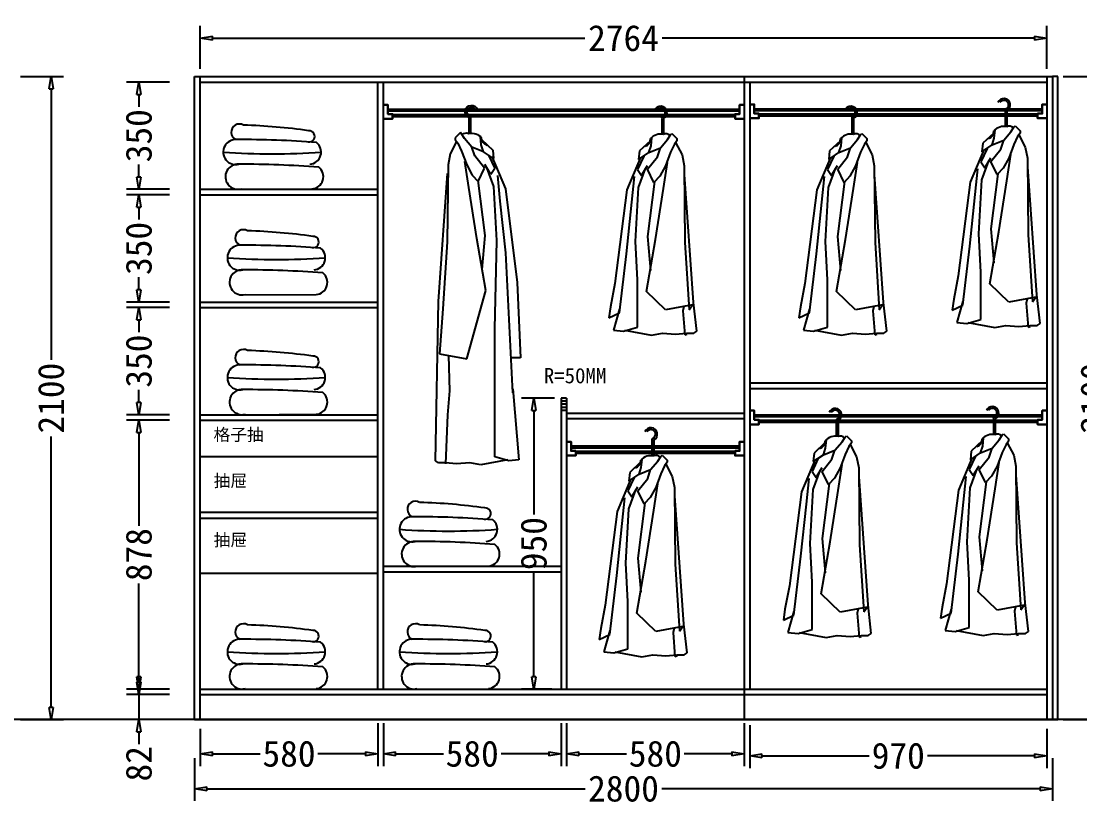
# Model space of a CAD drawing. Header units: millimetres. Extents: x 304407 to 361076, y -1262425 to -1203358.
# Drawn here: x 312263 to 315719, y -1249130 to -1246567 of the extents above; entities that cross this region are included whole.
import ezdxf

# ---------------------------------------------------------------- set-up
doc = ezdxf.new("R2010")
doc.units = ezdxf.units.MM
doc.header["$LTSCALE"] = 20
doc.layers.get('Defpoints').update_dxf_attribs({"color": 250})
for name, color, linetype in [('8', 8, 'Continuous'), ('LAYER10', 11, 'Continuous'), ('LAYER8', 11, 'Continuous'), ('图层3', 4, 'Continuous'), ('墙体', 40, 'Continuous')]:
    doc.layers.add(name, color=color, linetype=linetype)
doc.styles.get("Standard").update_dxf_attribs({"font": 'SimSun.ttf', "height": 85})
doc.styles.add('text', font='SimSun.ttf', dxfattribs={"height": 85})
doc.dimstyles.new('周文晶', dxfattribs={"dimtxt": 70, "dimasz": 40, "dimexe": 40, "dimexo": 30, "dimgap": 10, "dimtad": 0, "dimdec": 0, "dimtxsty": 'Standard', "dimblk": 'CLOSEDBLANK', "dimcen": 200, "dimclrd": 256, "dimclre": 256, "dimadec": 0, "dimazin": 0, "dimtfac": 1, "dimtdec": 0, "dimtmove": 0, "dimatfit": 3, "dimldrblk": 'CLOSEDBLANK', "dimfxl": 100, "dimfxlon": 1, "dimarcsym": 0})

# ---------------------------------------------------------------- blocks, each defined once
blk = doc.blocks.new('_ClosedBlank')
at = {"color": 0, "linetype": 'ByBlock', "lineweight": -2}
for p, q in [((-1, 0.167), (0, 0)), ((-1, 0.167), (-1, -0.167)), ((0, 0), (-1, -0.167))]:
    blk.add_line(p, q, dxfattribs=at)
blk = doc.blocks.new('*D1927')
at = {"lineweight": -2, "transparency": 16777216}
for p, q in [((312260.9, -1246748.6), (312400.9, -1246748.6)), ((312360.9, -1246788.6), (312360.9, -1247673.9)), ((312360.9, -1248808.6), (312360.9, -1247923.4)), ((312260.9, -1248848.6), (312400.9, -1248848.6))]:
    blk.add_line(p, q, dxfattribs=at)
at = {"layer": 'Defpoints', "color": 0, "transparency": 16777216}
for p in [(312226, -1246748.6), (312360.9, -1246748.6), (312226, -1248848.6)]:
    blk.add_point(p, dxfattribs=at)
at = {"lineweight": -2, "transparency": 16777216, "xscale": 40, "yscale": 40, "zscale": 40}
for p, rotation in [((312360.9, -1246748.6), 90), ((312360.9, -1248848.6), 270)]:
    blk.add_blockref('_ClosedBlank', p, dxfattribs=dict(at, rotation=rotation))
at = {"color": 0, "transparency": 16777216, "insert": (312360.9, -1247798.6), "char_height": 85, "attachment_point": 5, "rotation": 90}
blk.add_mtext('2100', dxfattribs=at)
blk = doc.blocks.new('*D1955')
at = {"lineweight": -2, "transparency": 16777216}
for p, q in [((313427.5, -1248860.2), (313427.5, -1249000.2)), ((312847.5, -1248878.6), (312847.5, -1249000.2)), ((312887.5, -1248960.2), (313043.5, -1248960.2)), ((313387.5, -1248960.2), (313231.6, -1248960.2))]:
    blk.add_line(p, q, dxfattribs=at)
at = {"layer": 'Defpoints', "color": 0, "transparency": 16777216}
for p in [(313427.5, -1248748.6), (312847.5, -1248848.6), (313427.5, -1248960.2)]:
    blk.add_point(p, dxfattribs=at)
at = {"lineweight": -2, "transparency": 16777216, "xscale": 40, "yscale": 40, "zscale": 40, "rotation": 180}
blk.add_blockref('_ClosedBlank', (312847.5, -1248960.2), dxfattribs=at)
at = {"lineweight": -2, "transparency": 16777216, "xscale": 40, "yscale": 40, "zscale": 40}
blk.add_blockref('_ClosedBlank', (313427.5, -1248960.2), dxfattribs=at)
at = {"color": 0, "transparency": 16777216, "insert": (313137.5, -1248960.2), "char_height": 85, "attachment_point": 5}
blk.add_mtext('580', dxfattribs=at)
blk = doc.blocks.new('*D1956')
at = {"lineweight": -2, "transparency": 16777216}
for p, q in [((314043.5, -1248860.2), (314043.5, -1249000.2)), ((314623.5, -1248860.2), (314623.5, -1249000.2)), ((314083.5, -1248960.2), (314239.5, -1248960.2)), ((314583.5, -1248960.2), (314427.6, -1248960.2))]:
    blk.add_line(p, q, dxfattribs=at)
at = {"layer": 'Defpoints', "color": 0, "transparency": 16777216}
for p in [(314043.5, -1248748.6), (314623.5, -1248748.6), (314623.5, -1248960.2)]:
    blk.add_point(p, dxfattribs=at)
at = {"lineweight": -2, "transparency": 16777216, "xscale": 40, "yscale": 40, "zscale": 40, "rotation": 180}
blk.add_blockref('_ClosedBlank', (314043.5, -1248960.2), dxfattribs=at)
at = {"lineweight": -2, "transparency": 16777216, "xscale": 40, "yscale": 40, "zscale": 40}
blk.add_blockref('_ClosedBlank', (314623.5, -1248960.2), dxfattribs=at)
at = {"color": 0, "transparency": 16777216, "insert": (314333.5, -1248960.2), "char_height": 85, "attachment_point": 5}
blk.add_mtext('580', dxfattribs=at)
blk = doc.blocks.new('*D1957')
at = {"lineweight": -2, "transparency": 16777216}
for p, q in [((312847.5, -1246723.2), (312847.5, -1246583.2)), ((315611.5, -1246723.2), (315611.5, -1246583.2)), ((312887.5, -1246623.2), (314103.8, -1246623.2)), ((315571.5, -1246623.2), (314355.2, -1246623.2))]:
    blk.add_line(p, q, dxfattribs=at)
at = {"layer": 'Defpoints', "color": 0, "transparency": 16777216}
for p in [(315611.5, -1246623.2), (312847.5, -1246766.6), (315611.5, -1246766.6)]:
    blk.add_point(p, dxfattribs=at)
at = {"lineweight": -2, "transparency": 16777216, "xscale": 40, "yscale": 40, "zscale": 40, "rotation": 180}
blk.add_blockref('_ClosedBlank', (312847.5, -1246623.2), dxfattribs=at)
at = {"lineweight": -2, "transparency": 16777216, "xscale": 40, "yscale": 40, "zscale": 40}
blk.add_blockref('_ClosedBlank', (315611.5, -1246623.2), dxfattribs=at)
at = {"color": 0, "transparency": 16777216, "insert": (314229.5, -1246623.2), "char_height": 85, "attachment_point": 5}
blk.add_mtext('2764', dxfattribs=at)
blk = doc.blocks.new('*D1958')
at = {"lineweight": -2, "transparency": 16777216}
for p, q in [((312829.5, -1248974.2), (312829.5, -1249114.2)), ((315629.5, -1248974.2), (315629.5, -1249114.2)), ((312869.5, -1249074.2), (314104.8, -1249074.2)), ((315589.5, -1249074.2), (314354.3, -1249074.2))]:
    blk.add_line(p, q, dxfattribs=at)
at = {"layer": 'Defpoints', "color": 0, "transparency": 16777216}
for p in [(312829.5, -1248848.6), (315629.5, -1248848.6), (315629.5, -1249074.2)]:
    blk.add_point(p, dxfattribs=at)
at = {"lineweight": -2, "transparency": 16777216, "xscale": 40, "yscale": 40, "zscale": 40, "rotation": 180}
blk.add_blockref('_ClosedBlank', (312829.5, -1249074.2), dxfattribs=at)
at = {"lineweight": -2, "transparency": 16777216, "xscale": 40, "yscale": 40, "zscale": 40}
blk.add_blockref('_ClosedBlank', (315629.5, -1249074.2), dxfattribs=at)
at = {"color": 0, "transparency": 16777216, "insert": (314229.5, -1249074.2), "char_height": 85, "attachment_point": 5}
blk.add_mtext('2800', dxfattribs=at)
blk = doc.blocks.new('*D1959')
at = {"lineweight": -2, "transparency": 16777216}
for p, q in [((312647.3, -1248726.6), (312647.3, -1248686.6)), ((312747.3, -1248766.6), (312607.3, -1248766.6)), ((312647.3, -1248766.6), (312647.3, -1248848.6)), ((312747.3, -1248848.6), (312607.3, -1248848.6)), ((312647.3, -1248888.6), (312647.3, -1248928.6))]:
    blk.add_line(p, q, dxfattribs=at)
at = {"layer": 'Defpoints', "color": 0, "transparency": 16777216}
for p in [(312647.3, -1248766.6), (312847.5, -1248766.6), (312829.5, -1248848.6)]:
    blk.add_point(p, dxfattribs=at)
at = {"lineweight": -2, "transparency": 16777216, "xscale": 40, "yscale": 40, "zscale": 40}
for p, rotation in [((312647.3, -1248766.6), 270), ((312647.3, -1248848.6), 90)]:
    blk.add_blockref('_ClosedBlank', p, dxfattribs=dict(at, rotation=rotation))
at = {"color": 0, "transparency": 16777216, "insert": (312647.3, -1248992.7), "char_height": 85, "attachment_point": 5, "rotation": 90}
blk.add_mtext('82', dxfattribs=at)
blk = doc.blocks.new('*D1960')
at = {"lineweight": -2, "transparency": 16777216}
for p, q in [((312747.3, -1247870.6), (312607.3, -1247870.6)), ((312647.3, -1247910.6), (312647.3, -1248215.1)), ((312647.3, -1248708.6), (312647.3, -1248404.1)), ((312747.3, -1248748.6), (312607.3, -1248748.6))]:
    blk.add_line(p, q, dxfattribs=at)
at = {"layer": 'Defpoints', "color": 0, "transparency": 16777216}
for p in [(312647.3, -1247870.6), (312847.5, -1247870.6), (312847.5, -1248748.6)]:
    blk.add_point(p, dxfattribs=at)
at = {"lineweight": -2, "transparency": 16777216, "xscale": 40, "yscale": 40, "zscale": 40}
for p, rotation in [((312647.3, -1247870.6), 90), ((312647.3, -1248748.6), 270)]:
    blk.add_blockref('_ClosedBlank', p, dxfattribs=dict(at, rotation=rotation))
at = {"color": 0, "transparency": 16777216, "insert": (312647.3, -1248309.6), "char_height": 85, "attachment_point": 5, "rotation": 90}
blk.add_mtext('878', dxfattribs=at)
blk = doc.blocks.new('*D1961')
at = {"lineweight": -2, "transparency": 16777216}
for p, q in [((312747.3, -1247502.6), (312607.3, -1247502.6)), ((312647.3, -1247542.6), (312647.3, -1247583.5)), ((312647.3, -1247812.6), (312647.3, -1247771.7)), ((312747.3, -1247852.6), (312607.3, -1247852.6))]:
    blk.add_line(p, q, dxfattribs=at)
at = {"layer": 'Defpoints', "color": 0, "transparency": 16777216}
for p in [(312647.3, -1247502.6), (312847.5, -1247502.6), (312847.5, -1247852.6)]:
    blk.add_point(p, dxfattribs=at)
at = {"lineweight": -2, "transparency": 16777216, "xscale": 40, "yscale": 40, "zscale": 40}
for p, rotation in [((312647.3, -1247502.6), 90), ((312647.3, -1247852.6), 270)]:
    blk.add_blockref('_ClosedBlank', p, dxfattribs=dict(at, rotation=rotation))
at = {"color": 0, "transparency": 16777216, "insert": (312647.3, -1247677.6), "char_height": 85, "attachment_point": 5, "rotation": 90}
blk.add_mtext('350', dxfattribs=at)
blk = doc.blocks.new('*D1962')
at = {"lineweight": -2, "transparency": 16777216}
for p, q in [((312747.3, -1247134.6), (312607.3, -1247134.6)), ((312647.3, -1247174.6), (312647.3, -1247215.5)), ((312647.3, -1247444.6), (312647.3, -1247403.7)), ((312747.3, -1247484.6), (312607.3, -1247484.6))]:
    blk.add_line(p, q, dxfattribs=at)
at = {"layer": 'Defpoints', "color": 0, "transparency": 16777216}
for p in [(312647.3, -1247134.6), (312847.5, -1247134.6), (312847.5, -1247484.6)]:
    blk.add_point(p, dxfattribs=at)
at = {"lineweight": -2, "transparency": 16777216, "xscale": 40, "yscale": 40, "zscale": 40}
for p, rotation in [((312647.3, -1247134.6), 90), ((312647.3, -1247484.6), 270)]:
    blk.add_blockref('_ClosedBlank', p, dxfattribs=dict(at, rotation=rotation))
at = {"color": 0, "transparency": 16777216, "insert": (312647.3, -1247309.6), "char_height": 85, "attachment_point": 5, "rotation": 90}
blk.add_mtext('350', dxfattribs=at)
blk = doc.blocks.new('*D1963')
at = {"lineweight": -2, "transparency": 16777216}
for p, q in [((312747.3, -1246766.6), (312607.3, -1246766.6)), ((312647.3, -1246806.6), (312647.3, -1246847.5)), ((312647.3, -1247076.6), (312647.3, -1247035.7)), ((312747.3, -1247116.6), (312607.3, -1247116.6))]:
    blk.add_line(p, q, dxfattribs=at)
at = {"layer": 'Defpoints', "color": 0, "transparency": 16777216}
for p in [(312647.3, -1246766.6), (312847.5, -1246766.6), (312847.5, -1247116.6)]:
    blk.add_point(p, dxfattribs=at)
at = {"lineweight": -2, "transparency": 16777216, "xscale": 40, "yscale": 40, "zscale": 40}
for p, rotation in [((312647.3, -1246766.6), 90), ((312647.3, -1247116.6), 270)]:
    blk.add_blockref('_ClosedBlank', p, dxfattribs=dict(at, rotation=rotation))
at = {"color": 0, "transparency": 16777216, "insert": (312647.3, -1246941.6), "char_height": 85, "attachment_point": 5, "rotation": 90}
blk.add_mtext('350', dxfattribs=at)
blk = doc.blocks.new('*D1964')
at = {"lineweight": -2, "transparency": 16777216}
for p, q in [((315664.4, -1246748.6), (315804.4, -1246748.6)), ((315764.4, -1246788.6), (315764.4, -1247673.9)), ((315764.4, -1248808.6), (315764.4, -1247923.4)), ((315664.4, -1248848.6), (315804.4, -1248848.6))]:
    blk.add_line(p, q, dxfattribs=at)
at = {"layer": 'Defpoints', "color": 0, "transparency": 16777216}
for p in [(315629.5, -1246748.6), (315764.4, -1246748.6), (315629.5, -1248848.6)]:
    blk.add_point(p, dxfattribs=at)
at = {"lineweight": -2, "transparency": 16777216, "xscale": 40, "yscale": 40, "zscale": 40}
for p, rotation in [((315764.4, -1246748.6), 90), ((315764.4, -1248848.6), 270)]:
    blk.add_blockref('_ClosedBlank', p, dxfattribs=dict(at, rotation=rotation))
at = {"color": 0, "transparency": 16777216, "insert": (315764.4, -1247798.6), "char_height": 85, "attachment_point": 5, "rotation": 90}
blk.add_mtext('2100', dxfattribs=at)
blk = doc.blocks.new('*D1965')
at = {"lineweight": -2, "transparency": 16777216}
for p, q in [((314641.5, -1248866.8), (314641.5, -1249006.8)), ((315611.5, -1248878.6), (315611.5, -1249006.8)), ((314681.5, -1248966.8), (315031.5, -1248966.8)), ((315571.5, -1248966.8), (315221.5, -1248966.8))]:
    blk.add_line(p, q, dxfattribs=at)
at = {"layer": 'Defpoints', "color": 0, "transparency": 16777216}
for p in [(314641.5, -1248748.6), (315611.5, -1248848.6), (315611.5, -1248966.8)]:
    blk.add_point(p, dxfattribs=at)
at = {"lineweight": -2, "transparency": 16777216, "xscale": 40, "yscale": 40, "zscale": 40, "rotation": 180}
blk.add_blockref('_ClosedBlank', (314641.5, -1248966.8), dxfattribs=at)
at = {"lineweight": -2, "transparency": 16777216, "xscale": 40, "yscale": 40, "zscale": 40}
blk.add_blockref('_ClosedBlank', (315611.5, -1248966.8), dxfattribs=at)
at = {"color": 0, "transparency": 16777216, "insert": (315126.5, -1248966.8), "char_height": 85, "attachment_point": 5}
blk.add_mtext('970', dxfattribs=at)
blk = doc.blocks.new('*D1966')
at = {"lineweight": -2, "transparency": 16777216}
for p, q in [((314004.5, -1247798.6), (313896.5, -1247798.6)), ((313936.5, -1247838.6), (313936.5, -1248178.6)), ((313936.5, -1248708.6), (313936.5, -1248368.6)), ((313995.5, -1248748.6), (313896.5, -1248748.6))]:
    blk.add_line(p, q, dxfattribs=at)
at = {"layer": 'Defpoints', "color": 0, "transparency": 16777216}
for p in [(314034.5, -1247798.6), (313936.5, -1248748.6), (314025.5, -1248748.6)]:
    blk.add_point(p, dxfattribs=at)
at = {"lineweight": -2, "transparency": 16777216, "xscale": 40, "yscale": 40, "zscale": 40}
for p, rotation in [((313936.5, -1247798.6), 90), ((313936.5, -1248748.6), 270)]:
    blk.add_blockref('_ClosedBlank', p, dxfattribs=dict(at, rotation=rotation))
at = {"color": 0, "transparency": 16777216, "insert": (313936.5, -1248273.6), "char_height": 85, "attachment_point": 5, "rotation": 90}
blk.add_mtext('950', dxfattribs=at)
blk = doc.blocks.new('*D1967')
at = {"lineweight": -2, "transparency": 16777216}
for p, q in [((313445.5, -1248860.2), (313445.5, -1249000.2)), ((314025.5, -1248860.2), (314025.5, -1249000.2)), ((313485.5, -1248960.2), (313641.5, -1248960.2)), ((313985.5, -1248960.2), (313829.6, -1248960.2))]:
    blk.add_line(p, q, dxfattribs=at)
at = {"layer": 'Defpoints', "color": 0, "transparency": 16777216}
for p in [(313445.5, -1248748.6), (314025.5, -1248748.6), (313445.5, -1248960.2)]:
    blk.add_point(p, dxfattribs=at)
at = {"lineweight": -2, "transparency": 16777216, "xscale": 40, "yscale": 40, "zscale": 40, "rotation": 180}
blk.add_blockref('_ClosedBlank', (313445.5, -1248960.2), dxfattribs=at)
at = {"lineweight": -2, "transparency": 16777216, "xscale": 40, "yscale": 40, "zscale": 40}
blk.add_blockref('_ClosedBlank', (314025.5, -1248960.2), dxfattribs=at)
at = {"color": 0, "transparency": 16777216, "insert": (313735.5, -1248960.2), "char_height": 85, "attachment_point": 5}
blk.add_mtext('580', dxfattribs=at)
blk = doc.blocks.new('A$C1C5764E0')
at = {"layer": '8'}
for p, q in [((172.3, 708.4), (172.3, 657.4)), ((178.3, 708.4), (178.3, 657.4)), ((201.2, 654.6), (205.3, 658.7)), ((205.3, 658.7), (222, 642.1)), ((135.3, 635.3), (99.9, 601.9)), ((137.4, 618.5), (140.1, 644.9)), ((167.9, 611.6), (191.5, 639.3)), ((191.5, 639.3), (201.2, 654.6)), ((213.6, 624.1), (201.2, 597.8)), ((222, 635.2), (213.6, 624.1)), ((217.8, 629.6), (238.6, 589.4)), ((222, 642.1), (222, 635.2)), ((99.9, 601.9), (97.1, 574.2)), ((97.1, 574.2), (130.4, 596.4)), ((130.4, 596.4), (137.4, 618.5)), ((130.4, 596.4), (167.9, 611.6)), ((158.2, 582.5), (167.9, 611.6)), ((201.2, 597.8), (184.5, 553.4)), ((238.6, 589.4), (245.5, 553.4)), ((103, 580.9), (58.4, 475.1)), ((113.7, 585.2), (93.2, 541.7)), ((106.3, 522.1), (125.9, 554.7)), ((126.3, 542.3), (158.2, 582.5)), ((184.5, 553.4), (166.5, 520.1)), ((178.3, 479.5), (191.3, 564.6)), ((245.5, 553.4), (248.3, 302.5)), ((75, 435), (83.4, 518.8)), ((93.2, 541.7), (106.3, 522.1)), ((96.5, 482.8), (119.4, 544.9)), ((147.1, 499.3), (126.3, 542.3)), ((166.5, 520.1), (147.1, 499.3)), ((276.4, 106.8), (247, 525.3)), ((148.8, 502.4), (125.9, 322.6)), ((58.4, 475.1), (19.5, 168.8)), ((86.6, 306.3), (96.5, 482.8)), ((152.1, 312.8), (178.3, 479.5)), ((57, 265.8), (75, 435)), ((122.6, 142.8), (152.1, 312.8)), ((125.9, 322.6), (135.7, 211.4)), ((93.2, 180.9), (86.6, 306.3)), ((248.3, 302.5), (262.2, 83.5)), ((34.3, 73.1), (57, 265.8)), ((93.2, 26.2), (93.2, 180.9)), ((19.5, 168.8), (4.8, 92.7)), ((184.8, 82.8), (122.6, 142.8)), ((286.7, 13.1), (276.4, 106.8)), ((4.8, 92.7), (0, 56.7)), ((0, 56.7), (34.3, 73.1)), ((34.3, 86.2), (14.7, 16.3)), ((273.1, 99.1), (184.8, 82.8)), ((244.2, 93.8), (240.9, 79.6)), ((240.9, 79.6), (247.4, 1.1)), ((262.2, 83.5), (273.1, 99.1)), ((14.7, 16.3), (47.4, 13.1)), ((47.4, 13.1), (93.2, 26.2)), ((50.7, 16.3), (139, 0)), ((139, 0), (175, 6.5)), ((175, 6.5), (217.5, 3.3)), ((217.5, 3.3), (253.5, 6.5)), ((247.4, 1.1), (254, 3.3)), ((253.5, 6.5), (276.9, 6.5)), ((276.9, 6.5), (286.7, 13.1))]:
    blk.add_line(p, q, dxfattribs=at)
for centre, radius, start, end in [((168.9, 727.1), 20.9, 296.6338, 159.5285), ((168.9, 727.1), 14.9, 296.6338, 150.6175), ((175.9, 709.9), 3.91, 94.6712, 201.9626), ((168.9, 613.1), 43.9, 77.6993, 138.5966), ((186.2, 639.8), 18, 42.48, 116.3392), ((110.9, 641.2), 25.1, 286.2636, 2.0248)]:
    blk.add_arc(centre, radius, start, end, dxfattribs=at)
blk = doc.blocks.new('A$C4F477F88')
at = {"layer": 'LAYER10'}
blk.add_blockref('A$C1C5764E0', (0, 0), dxfattribs=at)
blk = doc.blocks.new('A$C5E603B19')
at = {"layer": 'LAYER8'}
blk.add_blockref('A$C4F477F88', (0, 0), dxfattribs=at)
blk = doc.blocks.new('A$C1B0A679D')
at = {"layer": '图层3'}
blk.add_blockref('A$C5E603B19', (0, 0), dxfattribs=at)
blk = doc.blocks.new('A$C52EB379C')
at = {"layer": '8'}
for p, q in [((163.3, 1134.6), (163.3, 1083.5)), ((169.3, 1134.6), (169.3, 1083.5)), ((182.5, 1065.5), (192.3, 1080.7)), ((192.3, 1080.7), (196.4, 1084.9)), ((196.4, 1084.9), (213.1, 1068.3)), ((126.4, 1061.5), (91, 1028.1)), ((121.5, 1022.5), (128.4, 1044.7)), ((121.5, 1022.5), (159, 1037.8)), ((128.4, 1044.7), (131.2, 1071)), ((149.3, 1008.7), (159, 1037.8)), ((159, 1037.8), (182.5, 1065.5)), ((204.7, 1050.2), (192.3, 1023.9)), ((213.1, 1061.3), (204.7, 1050.2)), ((208.9, 1055.8), (229.7, 1015.6)), ((213.1, 1068.3), (213.1, 1061.3)), ((94.1, 1007.1), (49.5, 901.3)), ((104.8, 1011.4), (84.3, 967.8)), ((91, 1028.1), (88.2, 1000.3)), ((88.2, 1000.3), (121.5, 1022.5)), ((117.4, 968.5), (149.3, 1008.7)), ((192.3, 1023.9), (175.6, 979.5)), ((229.7, 1015.6), (236.6, 979.5)), ((84.3, 967.8), (97.4, 948.2)), ((87.6, 909), (110.5, 971.1)), ((97.4, 948.2), (117, 980.9)), ((138.2, 925.5), (117.4, 968.5)), ((175.6, 979.5), (157.6, 946.3)), ((169.3, 905.7), (182.4, 990.7)), ((236.6, 979.5), (239.4, 728.7)), ((66.1, 861.1), (74.5, 944.9)), ((157.6, 946.3), (138.2, 925.5)), ((267.5, 533), (238.1, 951.5)), ((49.5, 901.3), (10.6, 595)), ((77.7, 732.4), (87.6, 909)), ((139.9, 928.6), (117, 748.8)), ((143.2, 738.9), (169.3, 905.7)), ((48.1, 692), (66.1, 861.1)), ((84.3, 444.7), (77.7, 732.4)), ((113.7, 568.9), (143.2, 738.9)), ((117, 748.8), (126.8, 637.6)), ((239.4, 728.7), (253.3, 509.7)), ((25.4, 235.4), (48.1, 692)), ((10.6, 595), (0, 349)), ((175.9, 346.6), (113.7, 568.9)), ((277.8, 13.1), (267.5, 533)), ((253.3, 509.7), (264.2, 362.9)), ((84.3, 26.2), (84.3, 444.7)), ((0, 349), (31, 349)), ((264.2, 362.9), (175.9, 346.6)), ((235.3, 357.6), (232, 242)), ((25.4, 248.5), (5.8, 16.3)), ((232, 242), (238.5, 163.5)), ((238.5, 163.5), (245.1, 3.3)), ((5.8, 16.3), (38.5, 13.1)), ((38.5, 13.1), (84.3, 26.2)), ((41.7, 16.3), (130.1, 0)), ((130.1, 0), (166.1, 6.5)), ((166.1, 6.5), (208.6, 3.3)), ((208.6, 3.3), (244.6, 6.5)), ((244.6, 6.5), (268, 6.5)), ((268, 6.5), (277.8, 13.1))]:
    blk.add_line(p, q, dxfattribs=at)
for centre, radius, start, end in [((160, 1153.2), 20.9, 296.6338, 159.5285), ((160, 1153.2), 14.9, 296.6338, 150.6175), ((167, 1136), 3.91, 94.6712, 201.9626), ((160, 1039.2), 43.9, 77.6993, 138.5966), ((177.3, 1066), 18, 42.48, 116.3392), ((102, 1067.4), 25.1, 286.2636, 2.0248)]:
    blk.add_arc(centre, radius, start, end, dxfattribs=at)
blk = doc.blocks.new('A$C05785CA5')
at = {"layer": 'LAYER10'}
blk.add_blockref('A$C52EB379C', (0, 0), dxfattribs=at)
blk = doc.blocks.new('A$C100967EE')
at = {"layer": 'LAYER10'}
blk.add_blockref('A$C05785CA5', (0, 0), dxfattribs=at)
blk = doc.blocks.new('A$C65D30603')
at = {"layer": 'LAYER8'}
blk.add_blockref('A$C100967EE', (0, 0), dxfattribs=at)
blk = doc.blocks.new('A$C50CE712E')
at = {"layer": '图层3'}
blk.add_blockref('A$C65D30603', (0, 0), dxfattribs=at)
blk = doc.blocks.new('A$C11F00F61')
at = {"color": 8}
blk.add_line((48.2, 0), (290.3, 1.2), dxfattribs=at)
at = {"layer": '墙体', "color": 8}
for centre, radius, start, end in [((52.6, 186.6), 26.7, 59.8021, 244.0801), ((9.8, -1698.7), 1909.1, 81.8981, 88.3112), ((280.3, 173), 18.4, 260.1551, 94.4157), ((41, 121.6), 41, 86.0834, 284.0988), ((53.8, -3125.6), 3288.1, 85.6244, 90.1755), ((279.7, 121.7), 40, 274.9406, 51.3165), ((159.2, 2329.1), 2213.2, 265.8756, 274.159), ((48.2, 41), 41, 86.0834, 284.0988), ((61, -3206.2), 3288.1, 85.6244, 90.1755), ((286.9, 41.1), 40, 274.9406, 51.3165)]:
    blk.add_arc(centre, radius, start, end, dxfattribs=at)

msp = doc.modelspace()

# ---------------------------------------------------------------- linework, layer by layer
for p, q in [((312829.5, -1248848.6), (312829.5, -1246748.6)), ((312829.5, -1246748.6), (315629.5, -1246748.6)), ((312847.5, -1248848.6), (312847.5, -1246748.6)), ((314623.5, -1246748.6), (314623.5, -1248848.6)), ((315611.5, -1246748.6), (315611.5, -1248848.6)), ((315629.5, -1246748.6), (315629.5, -1248848.6)), ((315647.5, -1246748.6), (315629.5, -1246748.6)), ((315647.5, -1248848.6), (315647.5, -1246748.6)), ((312847.5, -1246766.6), (315611.5, -1246766.6)), ((313427.5, -1248748.6), (313427.5, -1246766.6)), ((313445.5, -1248748.6), (313445.5, -1246766.6)), ((314641.5, -1246766.6), (314641.5, -1248748.6)), ((312847.5, -1247116.6), (313427.5, -1247116.6)), ((312847.5, -1247134.6), (313427.5, -1247134.6)), ((312847.5, -1247484.6), (313427.5, -1247484.6)), ((312847.5, -1247502.6), (313427.5, -1247502.6)), ((314641.5, -1247748.6), (315611.5, -1247748.6)), ((314641.5, -1247766.6), (315611.5, -1247766.6)), ((314025.5, -1247798.6), (314025.5, -1248748.6)), ((314043.5, -1247798.6), (314025.5, -1247798.6)), ((314043.5, -1247808.6), (314025.5, -1247808.6)), ((314043.5, -1247818.6), (314025.5, -1247818.6)), ((314043.5, -1247828.6), (314025.5, -1247828.6)), ((314043.5, -1247798.6), (314043.5, -1248748.6)), ((312847.5, -1247852.6), (313427.5, -1247852.6)), ((314043.5, -1247838.6), (314025.5, -1247838.6)), ((314623.5, -1247848.6), (314043.5, -1247848.6)), ((314623.5, -1247866.6), (314043.5, -1247866.6)), ((312847.5, -1247870.6), (313427.5, -1247870.6)), ((313427.5, -1247990.6), (312847.5, -1247990.6)), ((312847.5, -1248170.6), (313427.5, -1248170.6)), ((312847.5, -1248190.6), (313427.5, -1248190.6)), ((314025.5, -1248348.6), (313445.5, -1248348.6)), ((312847.5, -1248370.6), (313427.5, -1248370.6)), ((314025.5, -1248366.6), (313445.5, -1248366.6)), ((312847.5, -1248748.6), (315611.5, -1248748.6)), ((314641.5, -1248748.6), (315511.5, -1248748.6)), ((312847.5, -1248766.6), (315611.5, -1248766.6)), ((312829.5, -1248848.6), (315629.5, -1248848.6)), ((315629.5, -1248848.6), (315647.5, -1248848.6))]:
    msp.add_line(p, q)
at = {"color": 8}
msp.add_line((361075.9, -1248848.6), (304407.4, -1248848.6), dxfattribs=at)
msp.add_line((361075.9, -1248848.6), (304407.4, -1248848.6), dxfattribs=at)
msp.add_line((361075.9, -1248848.6), (304407.4, -1248848.6), dxfattribs=at)
at = {"lineweight": 30}
for points in [[(313445.5, -1246840.9), (313460.5, -1246840.9), (313460.5, -1246870.9), (313475.5, -1246870.9), (313475.5, -1246885.9), (313445.5, -1246885.9)], [(314608.5, -1246855.9), (313460.5, -1246855.9)], [(314608.5, -1246860.5), (313460.5, -1246860.5)], [(314623.5, -1246840.9), (314608.5, -1246840.9), (314608.5, -1246870.9), (314593.5, -1246870.9), (314593.5, -1246885.9), (314623.5, -1246885.9)], [(314641.5, -1246839.3), (314656.5, -1246839.3), (314656.5, -1246869.3), (314671.5, -1246869.3), (314671.5, -1246884.3), (314641.5, -1246884.3)], [(315596.5, -1246854.3), (314656.5, -1246854.3)], [(315596.5, -1246858.8), (314656.5, -1246858.8)], [(315611.5, -1246839.3), (315596.5, -1246839.3), (315596.5, -1246869.3), (315581.5, -1246869.3), (315581.5, -1246884.3), (315611.5, -1246884.3)], [(314593.5, -1246873), (313475.5, -1246873)], [(314593.5, -1246878.4), (313475.5, -1246878.4)], [(315581.5, -1246871.3), (314671.5, -1246871.3)], [(315581.5, -1246876.8), (314671.5, -1246876.8)], [(314641.5, -1247839.3), (314656.5, -1247839.3), (314656.5, -1247869.3), (314671.5, -1247869.3), (314671.5, -1247884.3), (314641.5, -1247884.3)], [(315596.5, -1247854.3), (314656.5, -1247854.3)], [(315596.5, -1247858.8), (314656.5, -1247858.8)], [(315611.5, -1247839.3), (315596.5, -1247839.3), (315596.5, -1247869.3), (315581.5, -1247869.3), (315581.5, -1247884.3), (315611.5, -1247884.3)], [(315581.5, -1247871.3), (314671.5, -1247871.3)], [(315581.5, -1247876.8), (314671.5, -1247876.8)], [(314043.5, -1247940.9), (314058.5, -1247940.9), (314058.5, -1247970.9), (314073.5, -1247970.9), (314073.5, -1247985.9), (314043.5, -1247985.9)], [(314608.5, -1247955.9), (314058.5, -1247955.9)], [(314608.5, -1247960.5), (314058.5, -1247960.5)], [(314623.5, -1247940.9), (314608.5, -1247940.9), (314608.5, -1247970.9), (314593.5, -1247970.9), (314593.5, -1247985.9), (314623.5, -1247985.9)], [(314593.5, -1247973), (314073.5, -1247973)], [(314593.5, -1247978.4), (314073.5, -1247978.4)]]:
    msp.add_lwpolyline(points, dxfattribs=at)

# ---------------------------------------------------------------- block references
for name, p in [('A$C1B0A679D', (315302.7, -1247568)), ('A$C1B0A679D', (314181.9, -1247593.2)), ('A$C1B0A679D', (314802.4, -1247593.2)), ('A$C11F00F61', (312922.7, -1247116.6)), ('A$C11F00F61', (312936.1, -1247461.7)), ('A$C11F00F61', (312936.1, -1247852.6)), ('A$C1B0A679D', (314751.8, -1248580.1)), ('A$C1B0A679D', (315264.7, -1248573.8)), ('A$C1B0A679D', (314150.2, -1248643.4)), ('A$C11F00F61', (313498, -1248348.6)), ('A$C11F00F61', (312936.1, -1248748.6)), ('A$C11F00F61', (313498, -1248748.6))]:
    msp.add_blockref(name, p)
at = {"xscale": -1}
msp.add_blockref('A$C50CE712E', (313893.4, -1248016.4), dxfattribs=at)

# ---------------------------------------------------------------- texts
at = {"attachment_point": 1, "style": 'text'}
for s, insert, char_height, width in [('R=50MM', (313969.3, -1247700.1), 50, 424.038), ('格子抽', (312891.1, -1247897.7), 40, 305.609), ('抽屉', (312891.8, -1248048.3), 40, 305.609), ('抽屉', (312891.8, -1248241.6), 40, 305.609)]:
    msp.add_mtext(s, dxfattribs=dict(at, insert=insert, char_height=char_height, width=width))

# ---------------------------------------------------------------- dimensions: what is measured, and where the dimension line sits
for base, p1, p2, picture, middle in [((315611.5, -1246623.2), (312847.5, -1246766.6), (315611.5, -1246766.6), '*D1957', (314229.5, -1246623.2)), ((313427.5, -1248960.2), (312847.5, -1248848.6), (313427.5, -1248748.6), '*D1955', (313137.5, -1248960.2)), ((313445.5, -1248960.2), (314025.5, -1248748.6), (313445.5, -1248748.6), '*D1967', (313735.5, -1248960.2)), ((314623.5, -1248960.2), (314043.5, -1248748.6), (314623.5, -1248748.6), '*D1956', (314333.5, -1248960.2)), ((315611.5, -1248966.8), (314641.5, -1248748.6), (315611.5, -1248848.6), '*D1965', (315126.5, -1248966.8)), ((315629.5, -1249074.2), (312829.5, -1248848.6), (315629.5, -1248848.6), '*D1958', (314229.5, -1249074.2))]:
    dim = msp.add_linear_dim(base=base, p1=p1, p2=p2, dimstyle='周文晶')
    dim.commit()
    dim.dimension.update_dxf_attribs({"geometry": picture, "text_midpoint": middle})
for base, p1, p2, angle, picture, middle in [((312360.9, -1246748.6), (312226, -1248848.6), (312226, -1246748.6), 90, '*D1927', (312360.9, -1247798.6)), ((315764.4, -1246748.6), (315629.5, -1248848.6), (315629.5, -1246748.6), 90, '*D1964', (315764.4, -1247798.6)), ((312647.3, -1246766.6), (312847.5, -1247116.6), (312847.5, -1246766.6), 270, '*D1963', (312647.3, -1246941.6)), ((312647.3, -1247134.6), (312847.5, -1247484.6), (312847.5, -1247134.6), 270, '*D1962', (312647.3, -1247309.6)), ((312647.3, -1247502.6), (312847.5, -1247852.6), (312847.5, -1247502.6), 270, '*D1961', (312647.3, -1247677.6)), ((313936.5, -1248748.6), (314034.5, -1247798.6), (314025.5, -1248748.6), 90, '*D1966', (313936.5, -1248273.6)), ((312647.3, -1247870.6), (312847.5, -1248748.6), (312847.5, -1247870.6), 270, '*D1960', (312647.3, -1248309.6))]:
    dim = msp.add_linear_dim(base=base, p1=p1, p2=p2, angle=angle, dimstyle='周文晶')
    dim.commit()
    dim.dimension.update_dxf_attribs({"geometry": picture, "text_midpoint": middle})
dim = msp.add_linear_dim(base=(312647.3, -1248766.6), p1=(312829.5, -1248848.6), p2=(312847.5, -1248766.6), angle=270, dimstyle='周文晶')
dim.commit()
dim.dimension.update_dxf_attribs({"geometry": '*D1959', "text_midpoint": (312647.3, -1248992.7), "dimtype": 128})

doc.saveas('drawing.dxf')
